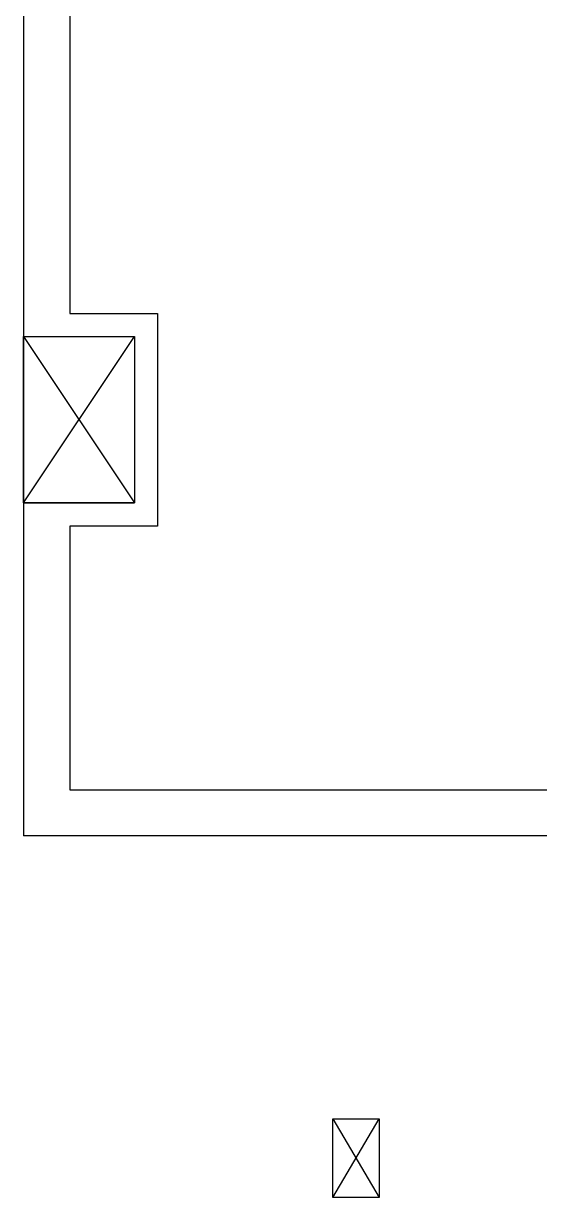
# Model space of a CAD drawing. Header units: inches. Extents: x -1 to 3117, y -477 to 446.
# Drawn here: x 368.6 to 480.2, y -275 to -21.1 of the extents above; entities that cross this region are included whole.
import ezdxf

# ---------------------------------------------------------------- set-up
doc = ezdxf.new("R2010")
doc.units = ezdxf.units.IN
doc.header["$MEASUREMENT"] = 0

msp = doc.modelspace()

# ---------------------------------------------------------------- linework, layer by layer
for p, q in [((368.62, 319.24), (368.62, -124.76)), ((378.62, 108.43), (378.62, -83.76)), ((378.62, -83.76), (397.62, -83.76)), ((397.62, -83.76), (397.62, -129.76)), ((368.62, -88.76), (392.62, -88.76)), ((368.62, -124.76), (368.62, -88.76)), ((368.62, -88.76), (368.62, -88.76)), ((368.62, -88.76), (392.62, -124.76)), ((368.62, -124.76), (392.62, -88.76)), ((392.62, -88.76), (392.62, -124.76)), ((368.62, -124.76), (392.62, -124.76)), ((368.62, -124.76), (368.62, -196.76)), ((392.62, -124.76), (368.62, -124.76)), ((378.62, -129.76), (378.62, -186.76)), ((397.62, -129.76), (378.62, -129.76)), ((378.62, -186.76), (512.62, -186.76)), ((512.62, -196.76), (368.62, -196.76)), ((435.53, -274.95), (435.53, -257.95)), ((435.53, -257.95), (445.53, -257.95)), ((435.53, -274.95), (445.53, -257.95)), ((435.53, -257.95), (445.53, -274.95)), ((445.53, -257.95), (445.53, -274.95)), ((445.53, -274.95), (435.53, -274.95))]:
    msp.add_line(p, q)

doc.saveas('drawing.dxf')
